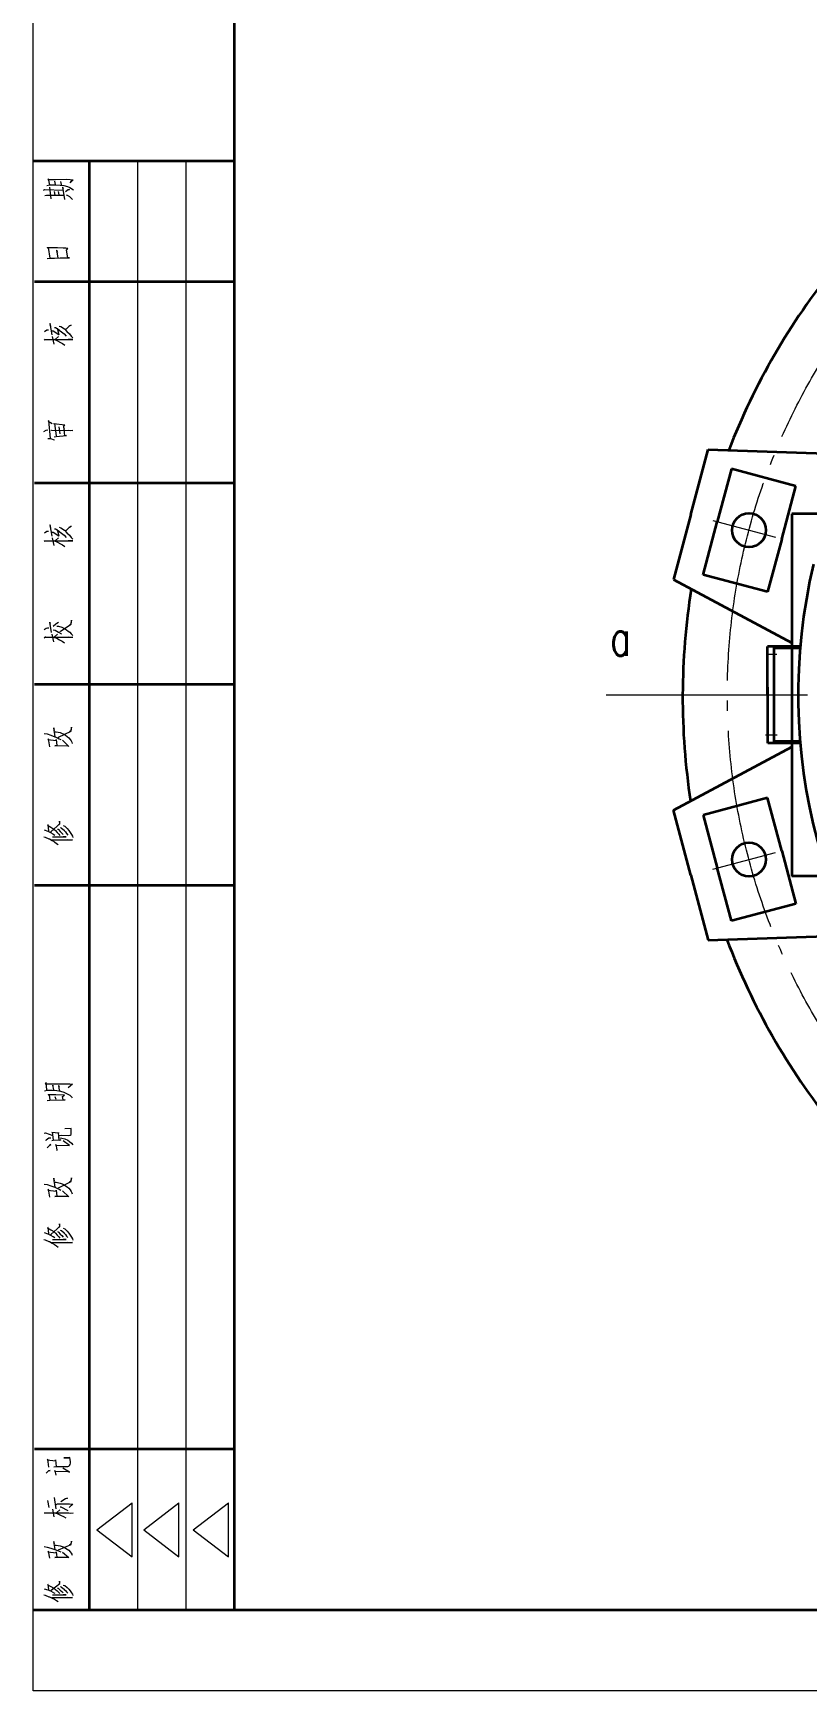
# Model space of a CAD drawing. Header units: millimetres. Extents: x -46692 to 54634, y -206081 to -6208.
# Drawn here: x 48694 to 49655, y -14608 to -12549 of the extents above; entities that cross this region are included whole.
import ezdxf

# ---------------------------------------------------------------- set-up
doc = ezdxf.new("R2010")
doc.units = ezdxf.units.MM
doc.header["$LTSCALE"] = 100
for name, pattern in [('CENTER', [6.25, 5, -0.5, 0.25, -0.5]), ('DASHDOT-M', [36, 30, -3, 0, -3]), ('DASHDOT-S', [14, 10, -2, 0, -2])]:
    doc.linetypes.add(name, pattern=pattern)
doc.layers.get('0').update_dxf_attribs({"linetype": 'CONTINUOUS', "lineweight": 20})
for name, color, linetype, lineweight in [('1', 7, 'CONTINUOUS', 20), ('2', 4, 'CONTINUOUS', 35), ('3中心线层', 1, 'CENTER', 20), ('CDR_DWG3', 1, 'DASHDOT-M', 20)]:
    doc.layers.add(name, color=color, linetype=linetype, lineweight=lineweight)
doc.styles.add('HZ', font='romans.shx', dxfattribs={"width": 0.7, "bigfont": 'HZ.shx'})

msp = doc.modelspace()

# ---------------------------------------------------------------- linework, layer by layer
at = {"color": 7, "linetype": 'Continuous'}
for p, q in [((48823.627, -14508.147), (48823.627, -12708.147)), ((48883.627, -14508.147), (48883.627, -12708.147)), ((48710.668, -12738.568), (48713.877, -12737.824)), ((48712.71, -12730.386), (48711.835, -12731.13)), ((48711.835, -12731.13), (48711.835, -12731.13)), ((48711.835, -12731.13), (48720.877, -12731.13)), ((48714.168, -12737.824), (48712.71, -12730.386)), ((48712.71, -12730.386), (48712.71, -12730.386)), ((48713.877, -12737.824), (48713.877, -12737.824)), ((48713.877, -12737.824), (48720.293, -12737.824)), ((48716.21, -12755.178), (48714.46, -12740.551)), ((48720.293, -12737.824), (48720.293, -12737.824)), ((48720.293, -12737.824), (48727.293, -12738.072)), ((48721.46, -12737.576), (48720.585, -12733.361)), ((48720.877, -12731.13), (48720.877, -12731.13)), ((48720.877, -12731.13), (48721.46, -12731.13)), ((48721.46, -12731.13), (48734.585, -12730.882)), ((48721.46, -12731.13), (48721.46, -12731.13)), ((48727.293, -12738.072), (48727.293, -12738.072)), ((48727.293, -12738.072), (48731.668, -12738.568)), ((48729.043, -12737.576), (48728.168, -12733.609)), ((48729.043, -12738.072), (48729.043, -12737.576)), ((48729.043, -12737.576), (48729.043, -12737.576)), ((48730.502, -12740.551), (48730.21, -12741.295)), ((48730.21, -12741.295), (48730.21, -12741.295)), ((48730.21, -12741.295), (48731.085, -12742.286)), ((48732.835, -12755.922), (48730.502, -12740.551)), ((48730.502, -12740.551), (48730.502, -12740.551)), ((48731.668, -12738.568), (48731.668, -12738.568)), ((48731.668, -12738.568), (48736.335, -12739.807)), ((48733.71, -12746.253), (48737.21, -12743.526)), ((48734.585, -12730.882), (48734.585, -12730.882)), ((48734.585, -12730.882), (48739.543, -12731.13)), ((48738.668, -12743.526), (48736.043, -12744.518)), ((48736.335, -12739.807), (48736.335, -12739.807)), ((48736.335, -12739.807), (48739.252, -12741.295)), ((48737.21, -12743.526), (48737.21, -12743.526)), ((48737.21, -12743.526), (48738.668, -12743.526)), ((48738.668, -12743.526), (48738.668, -12743.526)), ((48739.252, -12741.295), (48743.627, -12744.022)), ((48739.252, -12741.295), (48739.252, -12741.295)), ((48739.543, -12731.13), (48739.543, -12731.13)), ((48739.543, -12731.13), (48742.46, -12731.378)), ((48743.335, -12731.626), (48739.543, -12735.345)), ((48739.543, -12735.345), (48742.168, -12731.874)), ((48739.543, -12735.345), (48739.543, -12735.345)), ((48742.46, -12731.378), (48743.335, -12731.626)), ((48742.46, -12731.378), (48742.46, -12731.378)), ((48743.335, -12731.626), (48743.335, -12731.626)), ((48706.585, -12744.27), (48708.335, -12743.774)), ((48708.335, -12743.774), (48708.335, -12743.774)), ((48708.335, -12743.774), (48731.085, -12744.518)), ((48708.335, -12751.211), (48710.085, -12750.716)), ((48710.085, -12750.716), (48710.085, -12750.716)), ((48710.085, -12750.716), (48731.96, -12750.716)), ((48721.168, -12750.468), (48720.293, -12746.005)), ((48726.127, -12750.22), (48725.252, -12746.253)), ((48734.585, -12750.22), (48736.043, -12750.468)), ((48736.043, -12750.468), (48736.043, -12750.468)), ((48736.043, -12750.468), (48738.96, -12752.451)), ((48738.96, -12752.451), (48738.96, -12752.451)), ((48738.96, -12752.451), (48741.002, -12754.186)), ((48741.002, -12754.186), (48741.002, -12754.186)), ((48741.002, -12754.186), (48742.46, -12755.922)), ((48711.252, -12815.834), (48712.127, -12815.586)), ((48717.085, -12815.834), (48711.252, -12815.834)), ((48711.252, -12815.834), (48711.252, -12815.834)), ((48712.127, -12815.586), (48712.127, -12815.586)), ((48712.127, -12815.586), (48714.168, -12828.726)), ((48724.085, -12816.082), (48717.085, -12815.834)), ((48717.085, -12815.834), (48717.085, -12815.834)), ((48722.918, -12818.809), (48722.627, -12819.801)), ((48722.627, -12819.801), (48722.627, -12819.801)), ((48722.627, -12819.801), (48723.793, -12822.032)), ((48724.668, -12828.478), (48722.918, -12818.809)), ((48722.918, -12818.809), (48722.918, -12818.809)), ((48730.793, -12816.33), (48724.085, -12816.082)), ((48724.085, -12816.082), (48724.085, -12816.082)), ((48734.293, -12816.33), (48730.793, -12816.33)), ((48730.793, -12816.33), (48730.793, -12816.33)), ((48736.918, -12816.826), (48734.293, -12816.33)), ((48734.293, -12816.33), (48734.293, -12816.33)), ((48734.877, -12818.809), (48736.918, -12816.826)), ((48736.627, -12828.478), (48734.877, -12818.809)), ((48734.877, -12818.809), (48734.877, -12818.809)), ((48736.918, -12816.826), (48736.918, -12816.826)), ((48710.96, -12829.47), (48713.877, -12828.974)), ((48713.877, -12828.974), (48720.293, -12828.726)), ((48713.877, -12828.974), (48713.877, -12828.974)), ((48720.293, -12828.726), (48727.002, -12828.478)), ((48720.293, -12828.726), (48720.293, -12828.726)), ((48727.002, -12828.478), (48727.002, -12828.478)), ((48727.002, -12828.478), (48727.877, -12828.478)), ((48727.877, -12828.478), (48727.877, -12828.478)), ((48727.877, -12828.478), (48732.543, -12828.478)), ((48732.543, -12828.478), (48732.543, -12828.478)), ((48732.543, -12828.478), (48738.668, -12828.478)), ((48738.668, -12828.478), (48736.627, -12828.478)), ((48736.627, -12828.478), (48736.627, -12828.478)), ((48738.668, -12828.478), (48738.668, -12828.478)), ((48707.752, -12919.809), (48710.668, -12918.074)), ((48710.668, -12918.074), (48711.835, -12917.826)), ((48710.668, -12918.074), (48710.668, -12918.074)), ((48711.835, -12917.826), (48711.835, -12917.826)), ((48711.835, -12917.826), (48712.71, -12918.074)), ((48714.752, -12910.141), (48714.46, -12911.132)), ((48714.46, -12911.132), (48714.46, -12911.132)), ((48714.46, -12911.132), (48715.335, -12913.116)), ((48717.085, -12924.024), (48714.752, -12910.141)), ((48714.752, -12910.141), (48714.752, -12910.141)), ((48716.793, -12919.066), (48718.543, -12919.313)), ((48717.377, -12926.007), (48719.127, -12935.676)), ((48718.543, -12919.313), (48718.543, -12919.313)), ((48718.543, -12919.313), (48725.543, -12923.528)), ((48720.002, -12914.851), (48721.46, -12915.099)), ((48721.46, -12915.099), (48721.46, -12915.099)), ((48721.46, -12915.099), (48725.835, -12918.074)), ((48721.46, -12929.478), (48724.96, -12926.255)), ((48725.835, -12924.024), (48723.793, -12916.338)), ((48725.543, -12923.528), (48725.543, -12923.528)), ((48725.543, -12923.528), (48725.835, -12924.024)), ((48725.835, -12913.116), (48727.877, -12913.859)), ((48725.835, -12918.074), (48725.835, -12918.074)), ((48725.835, -12918.074), (48726.127, -12918.322)), ((48725.835, -12924.024), (48725.835, -12924.024)), ((48726.127, -12918.322), (48726.127, -12918.322)), ((48726.127, -12918.322), (48729.043, -12920.553)), ((48727.877, -12913.859), (48727.877, -12913.859)), ((48727.877, -12913.859), (48732.543, -12916.834)), ((48729.043, -12920.553), (48729.043, -12920.553)), ((48729.043, -12920.553), (48731.96, -12923.032)), ((48731.96, -12923.032), (48731.96, -12923.032)), ((48731.96, -12923.032), (48734.585, -12925.759)), ((48732.543, -12916.834), (48732.543, -12916.834)), ((48732.543, -12916.834), (48735.46, -12919.809)), ((48733.71, -12917.826), (48738.668, -12912.868)), ((48735.46, -12919.809), (48735.46, -12919.809)), ((48735.46, -12919.809), (48738.668, -12923.032)), ((48741.002, -12911.876), (48738.085, -12913.363)), ((48738.668, -12912.868), (48741.002, -12911.876)), ((48738.668, -12912.868), (48738.668, -12912.868)), ((48738.668, -12923.032), (48738.668, -12923.032)), ((48738.668, -12923.032), (48741.002, -12925.759)), ((48741.002, -12911.876), (48741.002, -12911.876)), ((48741.002, -12925.759), (48741.002, -12925.759)), ((48741.002, -12925.759), (48742.752, -12927.991)), ((48707.168, -12930.47), (48708.627, -12929.478)), ((48708.627, -12929.478), (48708.335, -12929.726)), ((48708.335, -12929.726), (48708.335, -12929.726)), ((48708.335, -12929.726), (48742.752, -12929.726)), ((48708.627, -12929.478), (48708.627, -12929.478)), ((48719.418, -12929.478), (48724.085, -12931.709)), ((48724.085, -12931.709), (48724.085, -12931.709)), ((48724.085, -12931.709), (48727.585, -12933.445)), ((48727.585, -12933.445), (48727.585, -12933.445)), ((48727.585, -12933.445), (48730.21, -12934.932)), ((48730.21, -12934.932), (48730.21, -12934.932)), ((48730.21, -12934.932), (48732.835, -12936.916)), ((48740.127, -12929.974), (48737.21, -12929.726)), ((48742.752, -12929.726), (48740.127, -12929.974)), ((48740.127, -12929.974), (48740.127, -12929.974)), ((48742.752, -12929.726), (48742.752, -12929.726)), ((48713.293, -13030.628), (48712.418, -13031.124)), ((48712.418, -13031.124), (48712.418, -13031.124)), ((48712.418, -13031.124), (48717.085, -13034.099)), ((48715.043, -13052.941), (48713.293, -13030.628)), ((48713.293, -13030.628), (48713.293, -13030.628)), ((48706.877, -13044.016), (48709.793, -13042.528)), ((48709.793, -13042.528), (48711.835, -13042.032)), ((48709.793, -13042.528), (48709.793, -13042.528)), ((48715.918, -13043.024), (48716.502, -13042.528)), ((48716.502, -13042.528), (48716.502, -13042.528)), ((48716.502, -13042.528), (48743.043, -13042.776)), ((48719.127, -13034.595), (48720.293, -13034.099)), ((48733.127, -13036.082), (48719.127, -13034.595)), ((48719.127, -13034.595), (48719.127, -13034.595)), ((48719.71, -13050.709), (48722.335, -13050.213)), ((48720.293, -13034.099), (48720.293, -13034.099)), ((48720.293, -13034.099), (48722.335, -13049.718)), ((48722.335, -13050.213), (48735.168, -13049.222)), ((48722.335, -13050.213), (48722.335, -13050.213)), ((48727.002, -13047.238), (48725.835, -13038.313)), ((48731.668, -13037.074), (48731.377, -13038.561)), ((48731.377, -13038.561), (48731.377, -13038.561)), ((48731.377, -13038.561), (48731.96, -13041.288)), ((48731.668, -13037.074), (48733.127, -13036.082)), ((48732.835, -13049.47), (48731.668, -13037.074)), ((48731.668, -13037.074), (48731.668, -13037.074)), ((48735.168, -13049.222), (48732.835, -13049.47)), ((48732.835, -13049.47), (48732.835, -13049.47)), ((48733.127, -13036.082), (48733.127, -13036.082)), ((48735.168, -13049.222), (48735.168, -13049.222)), ((48740.418, -13043.272), (48737.21, -13042.776)), ((48743.043, -13042.776), (48740.418, -13043.272)), ((48740.418, -13043.272), (48740.418, -13043.272)), ((48743.043, -13042.776), (48743.043, -13042.776)), ((48711.835, -13052.941), (48714.46, -13052.941)), ((48714.46, -13052.941), (48714.46, -13052.941)), ((48714.46, -13052.941), (48716.502, -13053.436)), ((48716.502, -13053.436), (48716.502, -13053.436)), ((48716.502, -13053.436), (48718.543, -13053.932)), ((48718.543, -13053.932), (48718.543, -13053.932)), ((48718.543, -13053.932), (48720.002, -13054.428)), ((48707.752, -13169.809), (48710.668, -13168.074)), ((48710.668, -13168.074), (48711.835, -13167.826)), ((48710.668, -13168.074), (48710.668, -13168.074)), ((48711.835, -13167.826), (48711.835, -13167.826)), ((48711.835, -13167.826), (48712.71, -13168.074)), ((48714.752, -13160.141), (48714.46, -13161.132)), ((48714.46, -13161.132), (48714.46, -13161.132)), ((48714.46, -13161.132), (48715.335, -13163.116)), ((48717.085, -13174.024), (48714.752, -13160.141)), ((48714.752, -13160.141), (48714.752, -13160.141)), ((48716.793, -13169.066), (48718.543, -13169.313)), ((48718.543, -13169.313), (48718.543, -13169.313)), ((48718.543, -13169.313), (48725.543, -13173.528)), ((48720.002, -13164.851), (48721.46, -13165.099)), ((48721.46, -13165.099), (48721.46, -13165.099)), ((48721.46, -13165.099), (48725.835, -13168.074)), ((48725.835, -13174.024), (48723.793, -13166.338)), ((48725.543, -13173.528), (48725.543, -13173.528)), ((48725.543, -13173.528), (48725.835, -13174.024)), ((48725.835, -13163.116), (48727.877, -13163.859)), ((48725.835, -13168.074), (48725.835, -13168.074)), ((48725.835, -13168.074), (48726.127, -13168.322)), ((48725.835, -13174.024), (48725.835, -13174.024)), ((48726.127, -13168.322), (48726.127, -13168.322)), ((48726.127, -13168.322), (48729.043, -13170.553)), ((48727.877, -13163.859), (48727.877, -13163.859)), ((48727.877, -13163.859), (48732.543, -13166.834)), ((48729.043, -13170.553), (48729.043, -13170.553)), ((48729.043, -13170.553), (48731.96, -13173.032)), ((48731.96, -13173.032), (48731.96, -13173.032)), ((48731.96, -13173.032), (48734.585, -13175.759)), ((48732.543, -13166.834), (48732.543, -13166.834)), ((48732.543, -13166.834), (48735.46, -13169.809)), ((48733.71, -13167.826), (48738.668, -13162.868)), ((48735.46, -13169.809), (48735.46, -13169.809)), ((48735.46, -13169.809), (48738.668, -13173.032)), ((48741.002, -13161.876), (48738.085, -13163.363)), ((48738.668, -13162.868), (48741.002, -13161.876)), ((48738.668, -13162.868), (48738.668, -13162.868)), ((48738.668, -13173.032), (48738.668, -13173.032)), ((48738.668, -13173.032), (48741.002, -13175.759)), ((48741.002, -13161.876), (48741.002, -13161.876)), ((48741.002, -13175.759), (48741.002, -13175.759)), ((48741.002, -13175.759), (48742.752, -13177.991)), ((48707.168, -13180.47), (48708.627, -13179.478)), ((48708.627, -13179.478), (48708.335, -13179.726)), ((48708.335, -13179.726), (48708.335, -13179.726)), ((48708.335, -13179.726), (48742.752, -13179.726)), ((48708.627, -13179.478), (48708.627, -13179.478)), ((48717.377, -13176.007), (48719.127, -13185.676)), ((48719.418, -13179.478), (48724.085, -13181.709)), ((48721.46, -13179.478), (48724.96, -13176.255)), ((48724.085, -13181.709), (48724.085, -13181.709)), ((48724.085, -13181.709), (48727.585, -13183.445)), ((48727.585, -13183.445), (48727.585, -13183.445)), ((48727.585, -13183.445), (48730.21, -13184.932)), ((48730.21, -13184.932), (48730.21, -13184.932)), ((48730.21, -13184.932), (48732.835, -13186.916)), ((48740.127, -13179.974), (48737.21, -13179.726)), ((48742.752, -13179.726), (48740.127, -13179.974)), ((48740.127, -13179.974), (48740.127, -13179.974)), ((48742.752, -13179.726), (48742.752, -13179.726)), ((48741.293, -13278.645), (48740.418, -13283.107)), ((48741.002, -13283.355), (48741.293, -13278.645)), ((48741.293, -13278.645), (48741.293, -13278.645)), ((48707.168, -13290.049), (48709.793, -13288.561)), ((48707.168, -13300.213), (48708.918, -13298.974)), ((48708.918, -13298.974), (48708.335, -13299.47)), ((48708.918, -13298.974), (48708.918, -13298.974)), ((48709.793, -13288.561), (48711.543, -13288.066)), ((48709.793, -13288.561), (48709.793, -13288.561)), ((48711.543, -13288.066), (48711.543, -13288.066)), ((48711.543, -13288.066), (48713.293, -13288.066)), ((48714.46, -13281.124), (48714.168, -13282.116)), ((48714.168, -13282.116), (48714.168, -13282.116)), ((48714.168, -13282.116), (48714.752, -13283.355)), ((48716.502, -13293.768), (48714.46, -13281.124)), ((48714.46, -13281.124), (48714.46, -13281.124)), ((48716.793, -13295.999), (48718.835, -13305.42)), ((48718.543, -13285.834), (48721.752, -13282.859)), ((48718.543, -13290.545), (48720.877, -13290.793)), ((48720.293, -13299.222), (48724.085, -13295.751)), ((48720.877, -13290.793), (48720.877, -13290.793)), ((48720.877, -13290.793), (48724.96, -13293.272)), ((48721.752, -13282.859), (48723.21, -13282.116)), ((48721.752, -13282.859), (48721.752, -13282.859)), ((48722.918, -13286.082), (48725.252, -13285.834)), ((48723.21, -13282.116), (48724.96, -13281.124)), ((48723.21, -13282.116), (48723.21, -13282.116)), ((48724.96, -13293.272), (48724.96, -13293.272)), ((48724.96, -13293.272), (48727.877, -13295.007)), ((48725.252, -13285.834), (48725.252, -13285.834)), ((48725.252, -13285.834), (48729.335, -13287.322)), ((48727.002, -13292.776), (48727.585, -13292.032)), ((48727.585, -13292.032), (48741.002, -13283.355)), ((48727.585, -13292.032), (48727.585, -13292.032)), ((48727.877, -13295.007), (48727.877, -13295.007)), ((48727.877, -13295.007), (48729.043, -13295.999)), ((48729.335, -13287.322), (48729.335, -13287.322)), ((48729.335, -13287.322), (48732.543, -13288.809)), ((48732.543, -13288.809), (48732.543, -13288.809)), ((48732.543, -13288.809), (48735.168, -13290.545)), ((48735.168, -13290.545), (48735.168, -13290.545)), ((48735.168, -13290.545), (48737.21, -13292.032)), ((48737.21, -13292.032), (48737.21, -13292.032)), ((48737.21, -13292.032), (48739.252, -13293.52)), ((48740.418, -13283.107), (48739.252, -13284.347)), ((48739.252, -13293.52), (48739.252, -13293.52)), ((48739.252, -13293.52), (48741.002, -13295.255)), ((48740.418, -13283.107), (48740.418, -13283.107)), ((48741.002, -13283.355), (48741.002, -13283.355)), ((48741.002, -13295.255), (48741.002, -13295.255)), ((48741.002, -13295.255), (48742.752, -13297.486)), ((48708.335, -13299.47), (48708.335, -13299.47)), ((48708.335, -13299.47), (48742.752, -13299.47)), ((48718.835, -13299.47), (48722.918, -13300.957)), ((48722.918, -13300.957), (48722.918, -13300.957)), ((48722.918, -13300.957), (48726.418, -13302.693)), ((48726.418, -13302.693), (48726.418, -13302.693)), ((48726.418, -13302.693), (48729.627, -13304.428)), ((48729.627, -13304.428), (48729.627, -13304.428)), ((48729.627, -13304.428), (48732.543, -13306.411)), ((48740.71, -13299.966), (48737.793, -13299.47)), ((48742.752, -13299.47), (48740.71, -13299.966)), ((48740.71, -13299.966), (48740.71, -13299.966)), ((48742.752, -13299.47), (48742.752, -13299.47)), ((48707.46, -13419.313), (48710.96, -13419.809)), ((48710.96, -13419.809), (48710.96, -13419.809)), ((48710.96, -13419.809), (48715.627, -13421.297)), ((48715.627, -13421.297), (48715.627, -13421.297)), ((48715.627, -13421.297), (48720.585, -13423.28)), ((48719.418, -13412.124), (48719.127, -13413.363)), ((48719.127, -13413.363), (48719.127, -13413.363)), ((48719.127, -13413.363), (48719.71, -13415.347)), ((48721.168, -13423.28), (48719.418, -13412.124)), ((48719.418, -13412.124), (48719.418, -13412.124)), ((48720.585, -13417.082), (48722.335, -13417.082)), ((48722.335, -13417.082), (48722.335, -13417.082)), ((48722.335, -13417.082), (48727.002, -13418.074)), ((48725.252, -13423.776), (48741.002, -13416.091)), ((48727.002, -13418.074), (48727.002, -13418.074)), ((48727.002, -13418.074), (48729.627, -13419.066)), ((48729.627, -13419.066), (48729.627, -13419.066)), ((48729.627, -13419.066), (48731.96, -13420.057)), ((48731.96, -13420.057), (48731.96, -13420.057)), ((48731.96, -13420.057), (48734.002, -13421.297)), ((48734.002, -13421.297), (48734.002, -13421.297)), ((48734.002, -13421.297), (48736.043, -13422.784)), ((48736.043, -13422.784), (48736.043, -13422.784)), ((48736.043, -13422.784), (48738.085, -13424.52)), ((48740.418, -13415.843), (48738.668, -13417.082)), ((48741.293, -13411.38), (48740.418, -13415.843)), ((48740.418, -13415.843), (48740.418, -13415.843)), ((48741.002, -13416.091), (48741.293, -13411.38)), ((48741.002, -13416.091), (48741.002, -13416.091)), ((48741.293, -13411.38), (48741.293, -13411.38)), ((48712.71, -13425.759), (48711.835, -13426.751)), ((48711.835, -13426.751), (48711.835, -13426.751)), ((48711.835, -13426.751), (48722.043, -13427.991)), ((48714.168, -13435.676), (48712.71, -13425.759)), ((48712.71, -13425.759), (48712.71, -13425.759)), ((48720.585, -13423.28), (48720.585, -13423.28)), ((48720.585, -13423.28), (48723.793, -13424.768)), ((48723.21, -13434.188), (48720.585, -13434.684)), ((48720.585, -13434.684), (48723.793, -13434.188)), ((48720.585, -13434.684), (48720.585, -13434.684)), ((48722.043, -13427.991), (48722.043, -13426.751)), ((48722.043, -13426.751), (48722.043, -13426.751)), ((48722.043, -13426.751), (48723.21, -13434.188)), ((48722.043, -13427.991), (48722.043, -13427.991)), ((48723.21, -13434.188), (48723.21, -13434.188)), ((48723.793, -13424.768), (48723.793, -13424.768)), ((48723.793, -13424.768), (48726.127, -13425.759)), ((48723.793, -13434.188), (48723.793, -13434.188)), ((48723.793, -13434.188), (48736.918, -13434.436)), ((48724.96, -13424.52), (48725.252, -13423.776)), ((48725.252, -13423.776), (48725.252, -13423.776)), ((48726.127, -13425.759), (48726.127, -13425.759)), ((48726.127, -13425.759), (48728.168, -13426.751)), ((48738.085, -13435.18), (48730.21, -13427.495)), ((48738.085, -13424.52), (48738.085, -13424.52)), ((48738.085, -13424.52), (48739.543, -13426.503)), ((48739.543, -13426.503), (48739.543, -13426.503)), ((48739.543, -13426.503), (48741.002, -13428.486)), ((48741.002, -13428.486), (48741.002, -13428.486)), ((48741.002, -13428.486), (48741.585, -13429.974)), ((48741.585, -13429.974), (48741.585, -13429.974)), ((48741.585, -13429.974), (48742.168, -13431.461)), ((48707.46, -13538.809), (48711.835, -13540.545)), ((48712.127, -13532.611), (48711.543, -13533.107)), ((48711.543, -13533.107), (48711.543, -13533.107)), ((48711.543, -13533.107), (48715.627, -13535.586)), ((48711.835, -13540.545), (48711.835, -13540.545)), ((48711.835, -13540.545), (48715.335, -13542.032)), ((48713.293, -13540.049), (48712.127, -13532.611)), ((48712.127, -13532.611), (48712.127, -13532.611)), ((48713.002, -13541.041), (48713.293, -13540.049)), ((48713.293, -13540.049), (48713.293, -13540.049)), ((48715.335, -13542.032), (48715.335, -13542.032)), ((48715.335, -13542.032), (48717.96, -13543.768)), ((48715.627, -13535.586), (48715.627, -13535.586)), ((48715.627, -13535.586), (48719.127, -13537.818)), ((48715.918, -13542.032), (48716.21, -13541.041)), ((48716.21, -13541.041), (48726.71, -13531.372)), ((48716.21, -13541.041), (48716.21, -13541.041)), ((48717.96, -13543.768), (48717.96, -13543.768)), ((48717.96, -13543.768), (48718.543, -13544.016)), ((48718.543, -13544.016), (48718.543, -13544.016)), ((48718.543, -13544.016), (48720.585, -13545.255)), ((48719.127, -13537.818), (48719.127, -13537.818)), ((48719.127, -13537.818), (48721.46, -13539.801)), ((48721.46, -13539.801), (48721.46, -13539.801)), ((48721.46, -13539.801), (48723.502, -13542.032)), ((48723.502, -13542.032), (48723.502, -13542.032)), ((48723.502, -13542.032), (48725.543, -13544.263)), ((48723.793, -13537.818), (48724.668, -13538.066)), ((48724.668, -13538.066), (48724.668, -13538.066)), ((48724.668, -13538.066), (48724.96, -13538.313)), ((48724.96, -13538.313), (48724.96, -13538.313)), ((48724.96, -13538.313), (48727.293, -13540.793)), ((48726.418, -13531.372), (48725.252, -13532.611)), ((48725.543, -13544.263), (48725.543, -13544.263)), ((48725.543, -13544.263), (48726.71, -13545.751)), ((48726.71, -13531.372), (48726.418, -13528.149)), ((48726.418, -13528.149), (48726.418, -13528.149)), ((48726.418, -13528.149), (48726.418, -13531.372)), ((48726.418, -13531.372), (48726.418, -13531.372)), ((48726.71, -13531.372), (48726.71, -13531.372)), ((48727.293, -13535.834), (48728.46, -13536.33)), ((48727.293, -13540.793), (48727.293, -13540.793)), ((48727.293, -13540.793), (48729.335, -13542.776)), ((48728.46, -13536.33), (48728.46, -13536.33)), ((48728.46, -13536.33), (48729.043, -13536.578)), ((48729.043, -13536.578), (48729.043, -13536.578)), ((48729.043, -13536.578), (48731.96, -13539.305)), ((48729.335, -13542.776), (48729.335, -13542.776)), ((48729.335, -13542.776), (48730.793, -13544.511)), ((48730.793, -13533.603), (48732.835, -13534.347)), ((48731.96, -13539.305), (48731.96, -13539.305)), ((48731.96, -13539.305), (48732.252, -13539.801)), ((48732.252, -13539.801), (48732.252, -13539.801)), ((48732.252, -13539.801), (48733.71, -13541.288)), ((48732.835, -13534.347), (48732.835, -13534.347)), ((48732.835, -13534.347), (48735.752, -13537.074)), ((48733.71, -13541.288), (48733.71, -13541.288)), ((48733.71, -13541.288), (48735.168, -13543.272)), ((48735.168, -13543.272), (48735.168, -13543.272)), ((48735.168, -13543.272), (48736.627, -13545.255)), ((48735.752, -13537.074), (48735.752, -13537.074)), ((48735.752, -13537.074), (48738.085, -13539.553)), ((48738.085, -13539.553), (48738.085, -13539.553)), ((48738.085, -13539.553), (48739.543, -13542.032)), ((48739.543, -13542.032), (48739.543, -13542.032)), ((48739.543, -13542.032), (48741.293, -13544.511)), ((48741.293, -13544.511), (48741.293, -13544.511)), ((48741.293, -13544.511), (48742.46, -13546.743)), ((48706.877, -13547.734), (48708.627, -13547.982)), ((48708.627, -13547.982), (48708.627, -13547.982)), ((48708.627, -13547.982), (48713.293, -13550.213)), ((48713.293, -13550.213), (48713.293, -13550.213)), ((48713.293, -13550.213), (48713.877, -13550.213)), ((48713.877, -13550.213), (48713.877, -13550.213)), ((48713.877, -13550.213), (48717.377, -13552.197)), ((48716.793, -13551.205), (48742.46, -13551.205)), ((48717.377, -13552.197), (48717.377, -13552.197)), ((48717.377, -13552.197), (48720.293, -13553.932)), ((48717.668, -13547.486), (48734.585, -13547.486)), ((48720.293, -13553.932), (48720.293, -13553.932)), ((48720.293, -13553.932), (48722.627, -13555.668)), ((48722.627, -13555.668), (48724.668, -13557.155)), ((48722.627, -13555.668), (48722.627, -13555.668)), ((48732.543, -13547.734), (48731.085, -13547.486)), ((48734.585, -13547.486), (48732.543, -13547.734)), ((48732.543, -13547.734), (48732.543, -13547.734)), ((48734.585, -13547.486), (48734.585, -13547.486)), ((48740.127, -13551.701), (48735.752, -13551.205)), ((48742.46, -13551.205), (48740.127, -13551.701)), ((48740.127, -13551.701), (48740.127, -13551.701)), ((48742.46, -13546.743), (48742.46, -13546.743)), ((48742.46, -13546.743), (48743.043, -13548.478)), ((48742.46, -13551.205), (48742.46, -13551.205)), ((48709.793, -13852.624), (48708.627, -13854.111)), ((48708.627, -13854.111), (48708.627, -13854.111)), ((48708.627, -13854.111), (48710.668, -13854.111)), ((48710.668, -13861.797), (48709.793, -13852.624)), ((48709.793, -13852.624), (48709.793, -13852.624)), ((48710.668, -13854.111), (48710.668, -13854.111)), ((48710.668, -13854.111), (48732.252, -13854.359)), ((48732.252, -13854.359), (48732.252, -13854.359)), ((48732.252, -13854.359), (48736.335, -13854.359)), ((48736.335, -13854.359), (48736.335, -13854.359)), ((48736.335, -13854.359), (48739.252, -13854.359)), ((48742.46, -13854.855), (48737.21, -13859.07)), ((48739.252, -13854.359), (48739.252, -13854.359)), ((48739.252, -13854.359), (48742.46, -13854.855)), ((48742.46, -13854.855), (48742.46, -13854.855)), ((48707.752, -13863.036), (48710.96, -13862.293)), ((48710.96, -13862.045), (48710.668, -13861.797)), ((48710.668, -13861.797), (48710.668, -13861.797)), ((48710.96, -13862.293), (48710.96, -13862.293)), ((48710.96, -13862.293), (48717.668, -13862.293)), ((48710.96, -13875.184), (48714.168, -13874.441)), ((48712.127, -13867.995), (48713.293, -13867.499)), ((48721.752, -13867.995), (48712.127, -13867.995)), ((48712.127, -13867.995), (48712.127, -13867.995)), ((48713.293, -13867.499), (48713.293, -13867.499)), ((48713.293, -13867.499), (48713.585, -13868.491)), ((48713.585, -13868.491), (48713.585, -13868.491)), ((48713.585, -13868.491), (48714.168, -13874.193)), ((48714.168, -13874.441), (48733.418, -13874.193)), ((48714.168, -13874.441), (48714.168, -13874.441)), ((48717.668, -13862.293), (48717.668, -13862.293)), ((48717.668, -13862.293), (48723.21, -13862.541)), ((48718.252, -13856.095), (48717.96, -13856.838)), ((48717.96, -13856.838), (48717.96, -13856.838)), ((48717.96, -13856.838), (48718.252, -13857.582)), ((48719.418, -13861.549), (48718.252, -13856.095)), ((48718.252, -13856.095), (48718.252, -13856.095)), ((48719.418, -13862.045), (48719.418, -13861.549)), ((48719.418, -13861.549), (48719.418, -13861.549)), ((48722.043, -13873.945), (48721.168, -13870.226)), ((48721.168, -13870.226), (48721.168, -13870.226)), ((48721.168, -13870.226), (48721.168, -13870.474)), ((48731.377, -13868.243), (48721.752, -13867.995)), ((48721.752, -13867.995), (48721.752, -13867.995)), ((48723.21, -13862.541), (48723.21, -13862.541)), ((48723.21, -13862.541), (48727.585, -13863.284)), ((48725.543, -13856.343), (48725.252, -13857.334)), ((48725.252, -13857.334), (48725.252, -13857.334)), ((48725.252, -13857.334), (48726.127, -13858.326)), ((48726.418, -13862.045), (48725.543, -13856.343)), ((48725.543, -13856.343), (48725.543, -13856.343)), ((48726.71, -13862.541), (48726.418, -13862.045)), ((48726.418, -13862.045), (48726.418, -13862.045)), ((48727.585, -13863.284), (48727.585, -13863.284)), ((48727.585, -13863.284), (48731.668, -13864.524)), ((48729.918, -13869.978), (48732.543, -13868.491)), ((48730.793, -13874.193), (48729.918, -13869.978)), ((48729.918, -13869.978), (48729.918, -13869.978)), ((48731.085, -13874.688), (48730.793, -13874.193)), ((48730.793, -13874.193), (48730.793, -13874.193)), ((48733.418, -13874.193), (48731.085, -13874.688)), ((48731.085, -13874.688), (48731.085, -13874.688)), ((48732.543, -13868.491), (48731.377, -13868.243)), ((48731.377, -13868.243), (48731.377, -13868.243)), ((48731.668, -13864.524), (48731.668, -13864.524)), ((48731.668, -13864.524), (48736.043, -13866.507)), ((48732.543, -13868.491), (48732.543, -13868.491)), ((48733.418, -13874.193), (48733.418, -13874.193)), ((48736.043, -13866.507), (48736.043, -13866.507)), ((48736.043, -13866.507), (48739.252, -13868.491)), ((48739.252, -13868.491), (48739.252, -13868.491)), ((48739.252, -13868.491), (48741.585, -13870.722)), ((48741.585, -13870.722), (48741.585, -13870.722)), ((48741.585, -13870.722), (48742.168, -13871.466)), ((48707.168, -13915.347), (48708.918, -13915.099)), ((48708.918, -13915.099), (48708.918, -13915.099)), ((48708.918, -13915.099), (48717.96, -13918.322)), ((48716.793, -13914.851), (48717.085, -13914.355)), ((48724.96, -13915.595), (48716.793, -13914.851)), ((48716.793, -13914.851), (48716.793, -13914.851)), ((48717.085, -13914.355), (48717.085, -13914.355)), ((48717.085, -13914.355), (48718.543, -13924.024)), ((48726.127, -13924.52), (48724.96, -13914.851)), ((48724.96, -13914.851), (48724.96, -13914.851)), ((48724.96, -13914.851), (48724.96, -13915.595)), ((48724.96, -13915.595), (48724.96, -13915.595)), ((48741.002, -13909.645), (48732.835, -13910.141)), ((48740.71, -13917.33), (48741.002, -13916.338)), ((48741.002, -13916.338), (48741.002, -13909.645)), ((48741.002, -13909.645), (48741.002, -13909.645)), ((48741.002, -13916.338), (48741.002, -13916.338)), ((48709.21, -13924.52), (48709.793, -13924.024)), ((48709.793, -13924.024), (48713.293, -13921.545)), ((48709.793, -13924.024), (48709.793, -13924.024)), ((48711.252, -13933.693), (48714.168, -13930.47)), ((48713.293, -13921.545), (48715.627, -13921.297)), ((48713.293, -13921.545), (48713.293, -13921.545)), ((48715.627, -13929.726), (48713.877, -13930.718)), ((48714.168, -13930.47), (48715.627, -13929.726)), ((48714.168, -13930.47), (48714.168, -13930.47)), ((48715.627, -13929.726), (48715.627, -13929.726)), ((48716.793, -13924.768), (48718.543, -13924.272)), ((48718.543, -13924.272), (48727.877, -13924.024)), ((48718.543, -13924.272), (48718.543, -13924.272)), ((48722.043, -13929.478), (48721.46, -13930.47)), ((48721.46, -13930.47), (48721.46, -13930.47)), ((48721.46, -13930.47), (48738.96, -13930.718)), ((48723.502, -13936.172), (48722.043, -13929.478)), ((48722.043, -13929.478), (48722.043, -13929.478)), ((48723.21, -13937.163), (48723.502, -13936.172)), ((48723.502, -13936.172), (48723.502, -13936.172)), ((48727.877, -13924.024), (48726.127, -13924.52)), ((48726.127, -13924.52), (48726.127, -13924.52)), ((48726.418, -13918.322), (48728.46, -13918.074)), ((48726.71, -13921.545), (48729.335, -13921.793)), ((48727.877, -13924.024), (48727.877, -13924.024)), ((48728.46, -13918.074), (48728.46, -13918.074)), ((48728.46, -13918.074), (48737.21, -13918.322)), ((48729.335, -13921.793), (48729.335, -13921.793)), ((48729.335, -13921.793), (48732.835, -13922.536)), ((48738.96, -13930.966), (48730.793, -13925.263)), ((48732.835, -13922.536), (48732.835, -13922.536)), ((48732.835, -13922.536), (48736.627, -13924.272)), ((48736.627, -13924.272), (48736.627, -13924.272)), ((48736.627, -13924.272), (48738.668, -13925.759)), ((48737.21, -13918.322), (48739.543, -13918.074)), ((48737.21, -13918.322), (48737.21, -13918.322)), ((48738.668, -13925.759), (48738.668, -13925.759)), ((48738.668, -13925.759), (48741.293, -13927.991)), ((48738.96, -13930.718), (48738.96, -13930.718)), ((48738.96, -13930.718), (48738.96, -13930.966)), ((48738.96, -13930.966), (48738.96, -13930.966)), ((48739.543, -13918.074), (48740.71, -13917.33)), ((48739.543, -13918.074), (48739.543, -13918.074)), ((48740.71, -13917.33), (48740.71, -13917.33)), ((48741.293, -13927.991), (48741.293, -13927.991)), ((48741.293, -13927.991), (48743.043, -13929.974)), ((48719.418, -13971.624), (48719.127, -13972.863)), ((48719.127, -13972.863), (48719.127, -13972.863)), ((48719.127, -13972.863), (48719.71, -13974.847)), ((48721.168, -13982.78), (48719.418, -13971.624)), ((48719.418, -13971.624), (48719.418, -13971.624)), ((48720.585, -13976.582), (48722.335, -13976.582)), ((48722.335, -13976.582), (48722.335, -13976.582)), ((48722.335, -13976.582), (48727.002, -13977.574)), ((48725.252, -13983.276), (48741.002, -13975.591)), ((48727.002, -13977.574), (48727.002, -13977.574)), ((48727.002, -13977.574), (48729.627, -13978.566)), ((48729.627, -13978.566), (48729.627, -13978.566)), ((48729.627, -13978.566), (48731.96, -13979.557)), ((48740.418, -13975.343), (48738.668, -13976.582)), ((48741.293, -13970.88), (48740.418, -13975.343)), ((48740.418, -13975.343), (48740.418, -13975.343)), ((48741.002, -13975.591), (48741.293, -13970.88)), ((48741.002, -13975.591), (48741.002, -13975.591)), ((48741.293, -13970.88), (48741.293, -13970.88)), ((48707.46, -13978.813), (48710.96, -13979.309)), ((48710.96, -13979.309), (48710.96, -13979.309)), ((48710.96, -13979.309), (48715.627, -13980.797)), ((48712.71, -13985.259), (48711.835, -13986.251)), ((48711.835, -13986.251), (48711.835, -13986.251)), ((48711.835, -13986.251), (48722.043, -13987.491)), ((48714.168, -13995.176), (48712.71, -13985.259)), ((48712.71, -13985.259), (48712.71, -13985.259)), ((48715.627, -13980.797), (48715.627, -13980.797)), ((48715.627, -13980.797), (48720.585, -13982.78)), ((48720.585, -13982.78), (48720.585, -13982.78)), ((48720.585, -13982.78), (48723.793, -13984.268)), ((48723.21, -13993.688), (48720.585, -13994.184)), ((48720.585, -13994.184), (48723.793, -13993.688)), ((48720.585, -13994.184), (48720.585, -13994.184)), ((48722.043, -13987.491), (48722.043, -13986.251)), ((48722.043, -13986.251), (48722.043, -13986.251)), ((48722.043, -13986.251), (48723.21, -13993.688)), ((48722.043, -13987.491), (48722.043, -13987.491)), ((48723.21, -13993.688), (48723.21, -13993.688)), ((48723.793, -13984.268), (48723.793, -13984.268)), ((48723.793, -13984.268), (48726.127, -13985.259)), ((48723.793, -13993.688), (48723.793, -13993.688)), ((48723.793, -13993.688), (48736.918, -13993.936)), ((48724.96, -13984.02), (48725.252, -13983.276)), ((48725.252, -13983.276), (48725.252, -13983.276)), ((48726.127, -13985.259), (48728.168, -13986.251)), ((48726.127, -13985.259), (48726.127, -13985.259)), ((48738.085, -13994.68), (48730.21, -13986.995)), ((48731.96, -13979.557), (48731.96, -13979.557)), ((48731.96, -13979.557), (48734.002, -13980.797)), ((48734.002, -13980.797), (48734.002, -13980.797)), ((48734.002, -13980.797), (48736.043, -13982.284)), ((48736.043, -13982.284), (48736.043, -13982.284)), ((48736.043, -13982.284), (48738.085, -13984.02)), ((48738.085, -13984.02), (48739.543, -13986.003)), ((48738.085, -13984.02), (48738.085, -13984.02)), ((48739.543, -13986.003), (48739.543, -13986.003)), ((48739.543, -13986.003), (48741.002, -13987.986)), ((48741.002, -13987.986), (48741.002, -13987.986)), ((48741.002, -13987.986), (48741.585, -13989.474)), ((48741.585, -13989.474), (48741.585, -13989.474)), ((48741.585, -13989.474), (48742.168, -13990.961)), ((48707.46, -14038.809), (48711.835, -14040.545)), ((48712.127, -14032.611), (48711.543, -14033.107)), ((48711.543, -14033.107), (48711.543, -14033.107)), ((48711.543, -14033.107), (48715.627, -14035.586)), ((48713.293, -14040.049), (48712.127, -14032.611)), ((48712.127, -14032.611), (48712.127, -14032.611)), ((48713.002, -14041.041), (48713.293, -14040.049)), ((48713.293, -14040.049), (48713.293, -14040.049)), ((48715.627, -14035.586), (48715.627, -14035.586)), ((48715.627, -14035.586), (48719.127, -14037.818)), ((48716.21, -14041.041), (48726.71, -14031.372)), ((48719.127, -14037.818), (48719.127, -14037.818)), ((48719.127, -14037.818), (48721.46, -14039.801)), ((48721.46, -14039.801), (48721.46, -14039.801)), ((48721.46, -14039.801), (48723.502, -14042.032)), ((48723.793, -14037.818), (48724.668, -14038.066)), ((48724.668, -14038.066), (48724.668, -14038.066)), ((48724.668, -14038.066), (48724.96, -14038.313)), ((48724.96, -14038.313), (48724.96, -14038.313)), ((48724.96, -14038.313), (48727.293, -14040.793)), ((48726.418, -14031.372), (48725.252, -14032.611)), ((48726.71, -14031.372), (48726.418, -14028.149)), ((48726.418, -14028.149), (48726.418, -14028.149)), ((48726.418, -14028.149), (48726.418, -14031.372)), ((48726.418, -14031.372), (48726.418, -14031.372)), ((48726.71, -14031.372), (48726.71, -14031.372)), ((48727.293, -14035.834), (48728.46, -14036.33)), ((48728.46, -14036.33), (48728.46, -14036.33)), ((48728.46, -14036.33), (48729.043, -14036.578)), ((48729.043, -14036.578), (48729.043, -14036.578)), ((48729.043, -14036.578), (48731.96, -14039.305)), ((48730.793, -14033.603), (48732.835, -14034.347)), ((48731.96, -14039.305), (48731.96, -14039.305)), ((48731.96, -14039.305), (48732.252, -14039.801)), ((48732.252, -14039.801), (48732.252, -14039.801)), ((48732.252, -14039.801), (48733.71, -14041.288)), ((48732.835, -14034.347), (48732.835, -14034.347)), ((48732.835, -14034.347), (48735.752, -14037.074)), ((48735.752, -14037.074), (48735.752, -14037.074)), ((48735.752, -14037.074), (48738.085, -14039.553)), ((48738.085, -14039.553), (48738.085, -14039.553)), ((48738.085, -14039.553), (48739.543, -14042.032)), ((48706.877, -14047.734), (48708.627, -14047.982)), ((48708.627, -14047.982), (48708.627, -14047.982)), ((48708.627, -14047.982), (48713.293, -14050.213)), ((48711.835, -14040.545), (48711.835, -14040.545)), ((48711.835, -14040.545), (48715.335, -14042.032)), ((48713.293, -14050.213), (48713.293, -14050.213)), ((48713.293, -14050.213), (48713.877, -14050.213)), ((48713.877, -14050.213), (48713.877, -14050.213)), ((48713.877, -14050.213), (48717.377, -14052.197)), ((48715.335, -14042.032), (48715.335, -14042.032)), ((48715.335, -14042.032), (48717.96, -14043.768)), ((48715.918, -14042.032), (48716.21, -14041.041)), ((48716.21, -14041.041), (48716.21, -14041.041)), ((48716.793, -14051.205), (48742.46, -14051.205)), ((48717.377, -14052.197), (48717.377, -14052.197)), ((48717.377, -14052.197), (48720.293, -14053.932)), ((48717.668, -14047.486), (48734.585, -14047.486)), ((48717.96, -14043.768), (48717.96, -14043.768)), ((48717.96, -14043.768), (48718.543, -14044.016)), ((48718.543, -14044.016), (48718.543, -14044.016)), ((48718.543, -14044.016), (48720.585, -14045.255)), ((48720.293, -14053.932), (48720.293, -14053.932)), ((48720.293, -14053.932), (48722.627, -14055.668)), ((48722.627, -14055.668), (48722.627, -14055.668)), ((48722.627, -14055.668), (48724.668, -14057.155)), ((48723.502, -14042.032), (48723.502, -14042.032)), ((48723.502, -14042.032), (48725.543, -14044.263)), ((48725.543, -14044.263), (48725.543, -14044.263)), ((48725.543, -14044.263), (48726.71, -14045.751)), ((48727.293, -14040.793), (48727.293, -14040.793)), ((48727.293, -14040.793), (48729.335, -14042.776)), ((48729.335, -14042.776), (48729.335, -14042.776)), ((48729.335, -14042.776), (48730.793, -14044.511)), ((48732.543, -14047.734), (48731.085, -14047.486)), ((48734.585, -14047.486), (48732.543, -14047.734)), ((48732.543, -14047.734), (48732.543, -14047.734)), ((48733.71, -14041.288), (48733.71, -14041.288)), ((48733.71, -14041.288), (48735.168, -14043.272)), ((48734.585, -14047.486), (48734.585, -14047.486)), ((48735.168, -14043.272), (48735.168, -14043.272)), ((48735.168, -14043.272), (48736.627, -14045.255)), ((48740.127, -14051.701), (48735.752, -14051.205)), ((48739.543, -14042.032), (48739.543, -14042.032)), ((48739.543, -14042.032), (48741.293, -14044.511)), ((48742.46, -14051.205), (48740.127, -14051.701)), ((48740.127, -14051.701), (48740.127, -14051.701)), ((48741.293, -14044.511), (48741.293, -14044.511)), ((48741.293, -14044.511), (48742.46, -14046.743)), ((48742.46, -14046.743), (48742.46, -14046.743)), ((48742.46, -14046.743), (48743.043, -14048.478)), ((48742.46, -14051.205), (48742.46, -14051.205)), ((48711.835, -14320.521), (48710.96, -14321.168)), ((48710.96, -14321.168), (48710.96, -14321.168)), ((48710.96, -14321.168), (48721.46, -14322.463)), ((48713.293, -14330.449), (48711.835, -14320.521)), ((48711.835, -14320.521), (48711.835, -14320.521)), ((48721.46, -14322.463), (48721.46, -14321.168)), ((48721.46, -14321.168), (48721.46, -14321.168)), ((48721.46, -14321.168), (48722.335, -14329.586)), ((48721.46, -14322.463), (48721.46, -14322.463)), ((48739.252, -14318.147), (48731.668, -14318.578)), ((48731.668, -14318.578), (48731.668, -14318.578)), ((48731.668, -14318.578), (48739.252, -14318.578)), ((48738.085, -14328.938), (48738.96, -14328.291)), ((48738.96, -14328.291), (48739.543, -14327.212)), ((48738.96, -14328.291), (48738.96, -14328.291)), ((48740.127, -14323.542), (48739.252, -14318.147)), ((48739.252, -14318.147), (48739.252, -14318.147)), ((48739.543, -14327.212), (48739.835, -14325.485)), ((48739.543, -14327.212), (48739.543, -14327.212)), ((48739.835, -14325.485), (48740.127, -14323.542)), ((48739.835, -14325.485), (48739.835, -14325.485)), ((48740.127, -14323.542), (48740.127, -14323.542)), ((48709.793, -14337.787), (48712.127, -14335.197)), ((48712.127, -14335.197), (48713.293, -14334.55)), ((48712.127, -14335.197), (48712.127, -14335.197)), ((48714.752, -14334.55), (48712.71, -14334.766)), ((48713.293, -14334.55), (48713.293, -14334.55)), ((48713.293, -14334.55), (48714.752, -14334.55)), ((48714.752, -14334.55), (48714.752, -14334.55)), ((48719.127, -14330.017), (48723.502, -14329.586)), ((48720.877, -14334.55), (48720.002, -14335.413)), ((48720.002, -14335.413), (48720.002, -14335.413)), ((48720.002, -14335.413), (48736.918, -14335.845)), ((48722.335, -14340.161), (48720.877, -14334.55)), ((48720.877, -14334.55), (48720.877, -14334.55)), ((48723.502, -14329.586), (48723.502, -14329.586)), ((48723.502, -14329.586), (48733.418, -14329.586)), ((48738.668, -14336.708), (48730.502, -14331.528)), ((48733.418, -14329.586), (48736.627, -14329.37)), ((48733.418, -14329.586), (48733.418, -14329.586)), ((48736.627, -14329.37), (48738.085, -14328.938)), ((48736.627, -14329.37), (48736.627, -14329.37)), ((48736.918, -14335.845), (48736.918, -14335.845)), ((48736.918, -14335.845), (48738.668, -14336.708)), ((48738.085, -14328.938), (48738.085, -14328.938)), ((48738.668, -14336.708), (48738.668, -14336.708)), ((48722.335, -14382.248), (48720.293, -14368.219)), ((48728.168, -14373.183), (48734.002, -14369.298)), ((48736.335, -14368.65), (48732.543, -14370.161)), ((48734.002, -14369.298), (48736.335, -14368.65)), ((48734.002, -14369.298), (48734.002, -14369.298)), ((48736.335, -14368.65), (48736.335, -14368.65)), ((48707.168, -14386.996), (48737.793, -14387.212)), ((48713.585, -14380.305), (48711.835, -14371.672)), ((48719.71, -14391.96), (48717.96, -14382.679)), ((48720.002, -14386.996), (48723.502, -14388.075)), ((48722.335, -14376.636), (48724.085, -14375.989)), ((48722.918, -14386.564), (48726.71, -14383.327)), ((48723.502, -14388.075), (48723.502, -14388.075)), ((48723.502, -14388.075), (48727.585, -14389.801)), ((48724.085, -14375.989), (48724.085, -14375.989)), ((48724.085, -14375.989), (48738.668, -14375.989)), ((48727.002, -14379.442), (48728.168, -14379.658)), ((48727.585, -14389.801), (48727.585, -14389.801)), ((48727.585, -14389.801), (48731.377, -14391.744)), ((48728.168, -14379.658), (48728.168, -14379.658)), ((48728.168, -14379.658), (48736.918, -14384.19)), ((48740.418, -14387.859), (48737.21, -14387.427)), ((48737.793, -14387.212), (48743.335, -14387.643)), ((48737.793, -14387.212), (48737.793, -14387.212)), ((48743.043, -14376.42), (48738.377, -14380.521)), ((48738.377, -14380.521), (48742.46, -14376.42)), ((48738.377, -14380.521), (48738.377, -14380.521)), ((48738.668, -14375.989), (48738.668, -14375.989)), ((48738.668, -14375.989), (48741.877, -14376.204)), ((48743.335, -14387.643), (48740.418, -14387.859)), ((48740.418, -14387.859), (48740.418, -14387.859)), ((48741.877, -14376.204), (48741.877, -14376.204)), ((48741.877, -14376.204), (48743.043, -14376.42)), ((48743.043, -14376.42), (48743.043, -14376.42)), ((48743.335, -14387.643), (48743.335, -14387.643)), ((48731.377, -14391.744), (48731.377, -14391.744)), ((48731.377, -14391.744), (48734.293, -14393.471)), ((48707.46, -14429.082), (48710.96, -14429.514)), ((48710.96, -14429.514), (48710.96, -14429.514)), ((48710.96, -14429.514), (48715.627, -14430.809)), ((48715.627, -14430.809), (48715.627, -14430.809)), ((48715.627, -14430.809), (48720.585, -14432.535)), ((48719.418, -14422.823), (48719.127, -14423.902)), ((48719.127, -14423.902), (48719.127, -14423.902)), ((48719.127, -14423.902), (48719.71, -14425.629)), ((48721.168, -14432.535), (48719.418, -14422.823)), ((48719.418, -14422.823), (48719.418, -14422.823)), ((48720.585, -14427.14), (48722.335, -14427.14)), ((48722.335, -14427.14), (48722.335, -14427.14)), ((48722.335, -14427.14), (48727.002, -14428.003)), ((48725.252, -14432.967), (48741.002, -14426.276)), ((48727.002, -14428.003), (48727.002, -14428.003)), ((48727.002, -14428.003), (48729.627, -14428.866)), ((48729.627, -14428.866), (48729.627, -14428.866)), ((48729.627, -14428.866), (48731.96, -14429.73)), ((48731.96, -14429.73), (48731.96, -14429.73)), ((48731.96, -14429.73), (48734.002, -14430.809)), ((48734.002, -14430.809), (48734.002, -14430.809)), ((48734.002, -14430.809), (48736.043, -14432.104)), ((48740.418, -14426.06), (48738.668, -14427.14)), ((48741.293, -14422.176), (48740.418, -14426.06)), ((48740.418, -14426.06), (48740.418, -14426.06)), ((48741.002, -14426.276), (48741.293, -14422.176)), ((48741.002, -14426.276), (48741.002, -14426.276)), ((48741.293, -14422.176), (48741.293, -14422.176)), ((48712.71, -14434.694), (48711.835, -14435.557)), ((48711.835, -14435.557), (48711.835, -14435.557)), ((48711.835, -14435.557), (48722.043, -14436.636)), ((48714.168, -14443.327), (48712.71, -14434.694)), ((48712.71, -14434.694), (48712.71, -14434.694)), ((48720.585, -14432.535), (48720.585, -14432.535)), ((48720.585, -14432.535), (48723.793, -14433.83)), ((48723.21, -14442.032), (48720.585, -14442.463)), ((48720.585, -14442.463), (48723.793, -14442.032)), ((48720.585, -14442.463), (48720.585, -14442.463)), ((48722.043, -14436.636), (48722.043, -14435.557)), ((48722.043, -14435.557), (48722.043, -14435.557)), ((48722.043, -14435.557), (48723.21, -14442.032)), ((48722.043, -14436.636), (48722.043, -14436.636)), ((48723.21, -14442.032), (48723.21, -14442.032)), ((48723.793, -14433.83), (48723.793, -14433.83)), ((48723.793, -14433.83), (48726.127, -14434.694)), ((48723.793, -14442.032), (48723.793, -14442.032)), ((48723.793, -14442.032), (48736.918, -14442.248)), ((48724.96, -14433.614), (48725.252, -14432.967)), ((48725.252, -14432.967), (48725.252, -14432.967)), ((48726.127, -14434.694), (48726.127, -14434.694)), ((48726.127, -14434.694), (48728.168, -14435.557)), ((48738.085, -14442.895), (48730.21, -14436.204)), ((48736.043, -14432.104), (48736.043, -14432.104)), ((48736.043, -14432.104), (48738.085, -14433.614)), ((48738.085, -14433.614), (48738.085, -14433.614)), ((48738.085, -14433.614), (48739.543, -14435.341)), ((48739.543, -14435.341), (48739.543, -14435.341)), ((48739.543, -14435.341), (48741.002, -14437.068)), ((48741.002, -14437.068), (48741.002, -14437.068)), ((48741.002, -14437.068), (48741.585, -14438.363)), ((48741.585, -14438.363), (48741.585, -14438.363)), ((48741.585, -14438.363), (48742.168, -14439.658)), ((48726.71, -14474.837), (48726.418, -14472.032)), ((48726.418, -14472.032), (48726.418, -14472.032)), ((48726.418, -14472.032), (48726.418, -14474.837)), ((48706.877, -14489.082), (48708.627, -14489.298)), ((48707.46, -14481.312), (48711.835, -14482.823)), ((48708.627, -14489.298), (48708.627, -14489.298)), ((48708.627, -14489.298), (48713.293, -14491.24)), ((48712.127, -14475.917), (48711.543, -14476.348)), ((48711.543, -14476.348), (48711.543, -14476.348)), ((48711.543, -14476.348), (48715.627, -14478.507)), ((48711.835, -14482.823), (48711.835, -14482.823)), ((48711.835, -14482.823), (48715.335, -14484.118)), ((48713.293, -14482.391), (48712.127, -14475.917)), ((48712.127, -14475.917), (48712.127, -14475.917)), ((48713.002, -14483.255), (48713.293, -14482.391)), ((48713.293, -14482.391), (48713.293, -14482.391)), ((48713.293, -14491.24), (48713.293, -14491.24)), ((48713.293, -14491.24), (48713.877, -14491.24)), ((48713.877, -14491.24), (48713.877, -14491.24)), ((48713.877, -14491.24), (48717.377, -14492.967)), ((48715.335, -14484.118), (48715.335, -14484.118)), ((48715.335, -14484.118), (48717.96, -14485.629)), ((48715.627, -14478.507), (48715.627, -14478.507)), ((48715.627, -14478.507), (48719.127, -14480.449)), ((48715.918, -14484.118), (48716.21, -14483.255)), ((48716.21, -14483.255), (48726.71, -14474.837)), ((48716.21, -14483.255), (48716.21, -14483.255)), ((48716.793, -14492.104), (48742.46, -14492.104)), ((48717.377, -14492.967), (48717.377, -14492.967)), ((48717.377, -14492.967), (48720.293, -14494.478)), ((48717.668, -14488.866), (48734.585, -14488.866)), ((48717.96, -14485.629), (48717.96, -14485.629)), ((48717.96, -14485.629), (48718.543, -14485.845)), ((48718.543, -14485.845), (48718.543, -14485.845)), ((48718.543, -14485.845), (48720.585, -14486.924)), ((48719.127, -14480.449), (48719.127, -14480.449)), ((48719.127, -14480.449), (48721.46, -14482.176)), ((48721.46, -14482.176), (48721.46, -14482.176)), ((48721.46, -14482.176), (48723.502, -14484.118)), ((48723.502, -14484.118), (48723.502, -14484.118)), ((48723.502, -14484.118), (48725.543, -14486.06)), ((48723.793, -14480.449), (48724.668, -14480.665)), ((48724.668, -14480.665), (48724.668, -14480.665)), ((48724.668, -14480.665), (48724.96, -14480.881)), ((48724.96, -14480.881), (48724.96, -14480.881)), ((48724.96, -14480.881), (48727.293, -14483.039)), ((48726.418, -14474.837), (48725.252, -14475.917)), ((48725.543, -14486.06), (48725.543, -14486.06)), ((48725.543, -14486.06), (48726.71, -14487.355)), ((48726.418, -14474.837), (48726.418, -14474.837)), ((48726.71, -14474.837), (48726.71, -14474.837)), ((48727.293, -14478.722), (48728.46, -14479.154)), ((48727.293, -14483.039), (48727.293, -14483.039)), ((48727.293, -14483.039), (48729.335, -14484.766)), ((48728.46, -14479.154), (48728.46, -14479.154)), ((48728.46, -14479.154), (48729.043, -14479.37)), ((48729.043, -14479.37), (48729.043, -14479.37)), ((48729.043, -14479.37), (48731.96, -14481.744)), ((48729.335, -14484.766), (48729.335, -14484.766)), ((48729.335, -14484.766), (48730.793, -14486.276)), ((48730.793, -14476.78), (48732.835, -14477.427)), ((48732.543, -14489.082), (48731.085, -14488.866)), ((48731.96, -14481.744), (48731.96, -14481.744)), ((48731.96, -14481.744), (48732.252, -14482.176)), ((48732.252, -14482.176), (48732.252, -14482.176)), ((48732.252, -14482.176), (48733.71, -14483.471)), ((48734.585, -14488.866), (48732.543, -14489.082)), ((48732.543, -14489.082), (48732.543, -14489.082)), ((48732.835, -14477.427), (48732.835, -14477.427)), ((48732.835, -14477.427), (48735.752, -14479.801)), ((48733.71, -14483.471), (48733.71, -14483.471)), ((48733.71, -14483.471), (48735.168, -14485.197)), ((48734.585, -14488.866), (48734.585, -14488.866)), ((48735.168, -14485.197), (48735.168, -14485.197)), ((48735.168, -14485.197), (48736.627, -14486.924)), ((48735.752, -14479.801), (48735.752, -14479.801)), ((48735.752, -14479.801), (48738.085, -14481.96)), ((48740.127, -14492.535), (48735.752, -14492.104)), ((48738.085, -14481.96), (48738.085, -14481.96)), ((48738.085, -14481.96), (48739.543, -14484.118)), ((48739.543, -14484.118), (48739.543, -14484.118)), ((48739.543, -14484.118), (48741.293, -14486.276)), ((48742.46, -14492.104), (48740.127, -14492.535)), ((48740.127, -14492.535), (48740.127, -14492.535)), ((48741.293, -14486.276), (48741.293, -14486.276)), ((48741.293, -14486.276), (48742.46, -14488.219)), ((48742.46, -14488.219), (48742.46, -14488.219)), ((48742.46, -14488.219), (48743.043, -14489.73)), ((48742.46, -14492.104), (48742.46, -14492.104)), ((48720.293, -14494.478), (48720.293, -14494.478)), ((48720.293, -14494.478), (48722.627, -14495.989)), ((48722.627, -14495.989), (48722.627, -14495.989)), ((48722.627, -14495.989), (48724.668, -14497.283))]:
    msp.add_line(p, q, dxfattribs=at)
at = {"color": 1, "linetype": 'Continuous'}
for p, q in [((48772.859, -14408.147), (48816.481, -14374.692)), ((48816.481, -14441.602), (48816.481, -14374.692)), ((48831.069, -14408.147), (48874.691, -14374.692)), ((48874.691, -14441.602), (48874.691, -14374.692)), ((48892.504, -14408.147), (48936.126, -14374.692)), ((48936.126, -14441.602), (48936.126, -14374.692)), ((48772.859, -14408.147), (48816.481, -14441.602)), ((48831.069, -14408.147), (48874.691, -14441.602)), ((48892.504, -14408.147), (48936.126, -14441.602))]:
    msp.add_line(p, q, dxfattribs=at)
at = {"layer": '1'}
for p, q in [((48693.627, -14608.147), (48693.627, -6208.147)), ((54633.627, -14608.147), (48693.627, -14608.147))]:
    msp.add_line(p, q, dxfattribs=at)
at = {"layer": '2'}
for p, q in [((48943.627, -14508.147), (48943.627, -6308.147)), ((48693.627, -12708.147), (48943.627, -12708.147)), ((48763.627, -14508.147), (48763.627, -12708.147)), ((48943.627, -12858.147), (48695.126, -12858.147)), ((49510.648, -13147.379), (49532.268, -13066.69)), ((49532.268, -13066.69), (49710.721, -13072.488)), ((49561.194, -13090.425), (49543.569, -13156.2)), ((49641.222, -13111.868), (49561.194, -13090.425)), ((48943.627, -13108.147), (48695.126, -13108.147)), ((49623.597, -13177.644), (49641.222, -13111.868)), ((49510.648, -13147.379), (49489.027, -13228.068)), ((49681.023, -13146.206), (49635.988, -13146.208)), ((49635.988, -13146.208), (49635.988, -13311.212)), ((49525.945, -13221.976), (49543.569, -13156.2)), ((49623.597, -13177.644), (49605.973, -13243.419)), ((49489.027, -13228.068), (49635.988, -13306.666)), ((49605.973, -13243.419), (49525.945, -13221.976)), ((49646.558, -13311.212), (49606.06, -13311.212)), ((49606.105, -13431.212), (49606.06, -13311.212)), ((49614.105, -13431.212), (49614.06, -13311.212)), ((49646.558, -13313.212), (49614.061, -13313.212)), ((49635.988, -13313.212), (49635.988, -13371.205)), ((48943.627, -13358.147), (48695.126, -13358.147)), ((49635.988, -13371.205), (49635.988, -13429.212)), ((49489.027, -13514.349), (49635.988, -13435.751)), ((49646.558, -13431.212), (49606.105, -13431.212)), ((49646.558, -13429.212), (49614.104, -13429.212)), ((49635.988, -13431.212), (49635.988, -13596.205)), ((49605.973, -13498.998), (49525.945, -13520.442)), ((49623.597, -13564.774), (49605.973, -13498.998)), ((49510.648, -13595.039), (49489.027, -13514.349)), ((49525.945, -13520.442), (49543.569, -13586.217)), ((49623.597, -13564.774), (49641.222, -13630.55)), ((49561.194, -13651.993), (49543.569, -13586.217)), ((48943.627, -13608.147), (48695.126, -13608.147)), ((49510.648, -13595.039), (49532.268, -13675.728)), ((49681.022, -13596.205), (49635.988, -13596.205)), ((49641.222, -13630.55), (49561.194, -13651.993)), ((49532.268, -13675.728), (49710.721, -13669.929)), ((48943.627, -14308.147), (48695.126, -14308.147)), ((48943.627, -14508.147), (48693.627, -14508.147)), ((54533.627, -14508.147), (48943.627, -14508.147))]:
    msp.add_line(p, q, dxfattribs=at)
for centre in [(49582.911, -13166.742), (49582.911, -13575.676)]:
    msp.add_circle(centre, 21, dxfattribs=at)
for centre, radius, start, end in [((50350.471, -13374.201), 850, 141.105305, 158.85033), ((50345.986, -13371.205), 702, 166.632321, 223.366864), ((50350.471, -13374.201), 850, 170.90902, 179.797994), ((50350.471, -13374.201), 850, 179.797994, 188.71419), ((50345.989, -13371.212), 740, 179.246086, 180.753914), ((50350.471, -13374.201), 850, 200.723018, 218.668977)]:
    msp.add_arc(centre, radius, start, end, dxfattribs=at)
at = {"layer": '3中心线层', "ltscale": 0.5}
msp.add_line((49405.61, -13371.205), (51679.163, -13371.205), dxfattribs=at)
msp.add_circle((50345.992, -13371.209), 790, dxfattribs=at)
at = {"layer": 'CDR_DWG3', "linetype": 'DASHDOT-S'}
for p, q in [((49538.123, -13154.741), (49615.713, -13175.531)), ((49538.123, -13587.677), (49615.713, -13566.887))]:
    msp.add_line(p, q, dxfattribs=at)
at = {"layer": 'CDR_DWG3'}
for p, q in [((49617.444, -13321.212), (49604.178, -13321.212)), ((49618.024, -13421.212), (49603.297, -13421.212))]:
    msp.add_line(p, q, dxfattribs=at)

# ---------------------------------------------------------------- texts
at = {"layer": '1', "style": 'HZ', "width": 0.7}
msp.add_text('a', height=45, dxfattribs=at).set_placement((49410.462, -13322.61))

doc.saveas('drawing.dxf')
